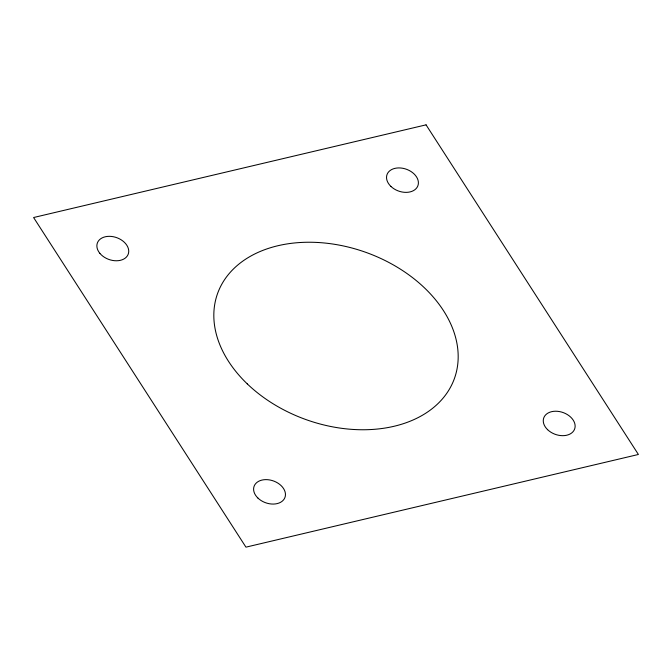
<?xml version="1.0" encoding="UTF-8"?>
<svg xmlns="http://www.w3.org/2000/svg" width="672" height="672" viewBox="0 0 672 672"><rect width="100%" height="100%" fill="white"/><g stroke="black" fill="none" stroke-linecap="round" stroke-linejoin="round"><path stroke-width="1.01" d="M426.056 124.849L33.6 217.526L245.944 547.151L638.4 454.474L426.056 124.849M547.621 429.694A16.414 11.584 19.7 0 0 574.476 429.433A16.414 11.584 19.7 0 0 555.5 411.222A16.414 11.584 19.7 0 0 547.621 429.694M257.956 498.095A16.414 11.584 19.7 0 0 284.802 497.834A16.414 11.584 19.7 0 0 265.835 479.623A16.414 11.584 19.7 0 0 257.956 498.095M247.254 383.872A125.815 88.813 19.7 0 0 453.096 381.881A125.815 88.813 19.7 0 0 307.65 242.248A125.815 88.813 19.7 0 0 247.254 383.872M99.859 253.327A16.414 11.584 19.7 0 0 127.327 255.914A16.414 11.584 19.7 0 0 111.216 236.418A16.414 11.584 19.7 0 0 99.859 253.327M390.894 186.396A16.414 11.584 19.7 0 0 417.74 186.136A16.414 11.584 19.7 0 0 398.773 167.916A16.414 11.584 19.7 0 0 390.894 186.396"/></g></svg>
